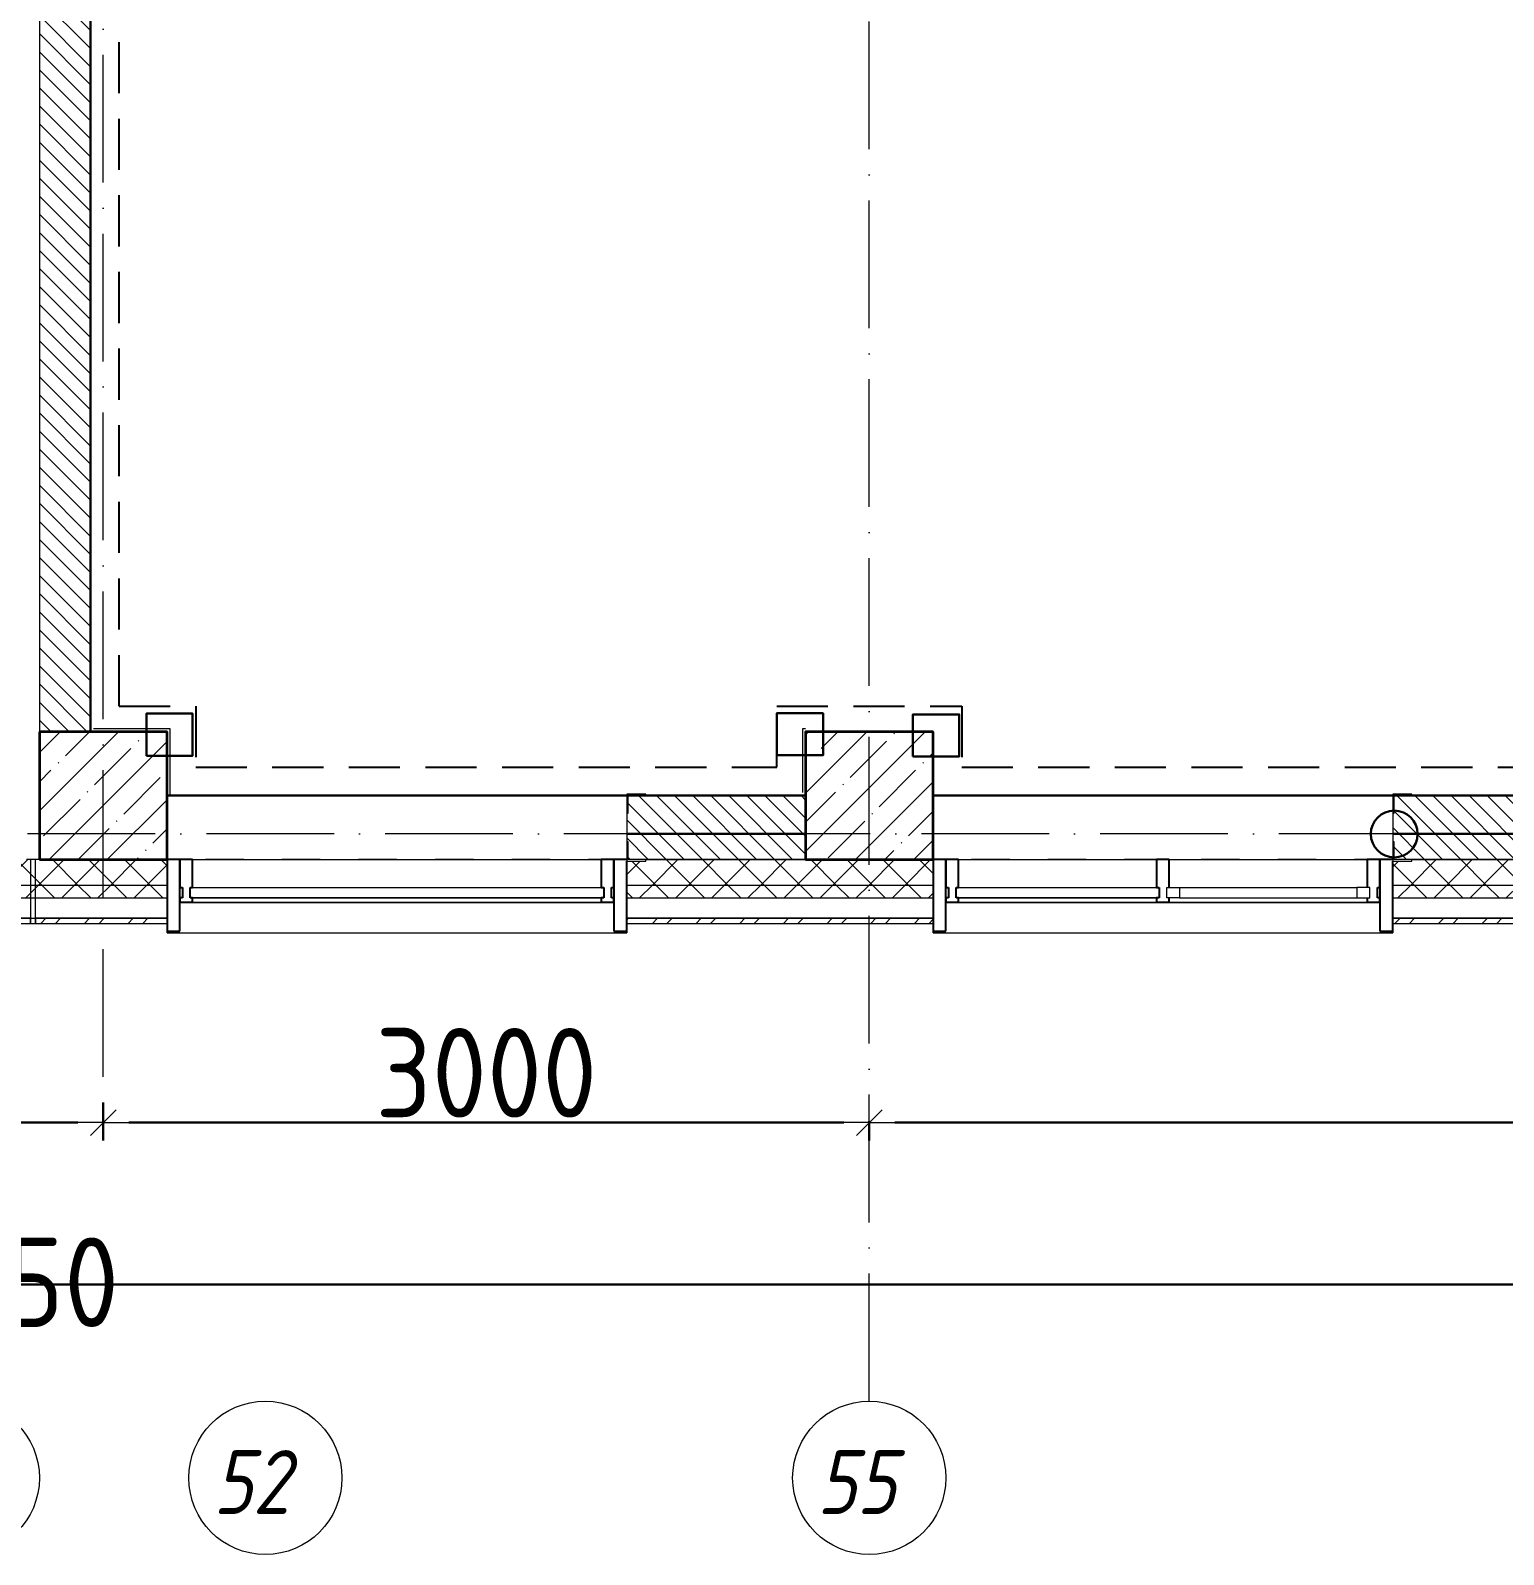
# Model space of a CAD drawing. Header units: millimetres. Extents: x -213536 to 1564669, y -45299 to 942238.
# Drawn here: x 504907 to 510676, y 422415 to 428381 of the extents above; entities that cross this region are included whole.
import ezdxf

# ---------------------------------------------------------------- set-up
doc = ezdxf.new("R2010")
doc.units = ezdxf.units.MM
for name, pattern in [('50_200_ШТРИХ_1Т_ш5_п1_п1_', [700, 500, -100, 0, -100]), ('Штрих короткий', [300, 150, -150]), ('Штриховая _2 мм - 1 мм_', [300, 200, -100])]:
    doc.linetypes.add(name, pattern=pattern)
for name, color, linetype, lineweight in [('0-1', 7, 'Continuous', 5), ('0-2', 7, 'Continuous', 9), ('2) ПГП 4м', 4, 'Continuous', 30), ('2.1) ПГП окна 2.8 м', 5, 'Continuous', 30), ('3) ЖБ 4м', 3, 'Continuous', 30), ('3.1) ЖБ окна 1.2 м', 102, 'Continuous', 30), ('4) Метл уголки', 6, 'Continuous', 30), ('5) Швы', 2, 'Continuous', 30), ('Импосты витража', 7, 'Continuous', 9), ('Импосты витража-1', 7, 'Continuous', 25), ('Каркас_Импост', 7, 'Continuous', 13), ('Несущие колонны', 7, 'Continuous', 9), ('Несущие колонны-1', 7, 'Continuous', 35), ('Обобщенные модели', 7, 'Continuous', 9), ('Общие ребра', 7, 'Continuous', 9), ('Окна', 7, 'Continuous', 9), ('Оси', 7, 'Continuous', 9), ('Оси-1', 7, 'Continuous', 20), ('Оси-2', 7, '50_200_ШТРИХ_1Т_ш5_п1_п1_', 9), ('Остекление-1', 7, 'Continuous', 9), ('Перемычка-1', 7, 'Штрих короткий', 9), ('Размеры', 7, 'Continuous', 15), ('Стены', 7, 'Continuous', 9), ('Стены-1', 7, 'Continuous', 13), ('Штриховка разреза-1', 7, 'Continuous', 9)]:
    doc.layers.add(name, color=color, linetype=linetype, lineweight=lineweight)
doc.layers.add('Каркас_Импост-2', color=7, linetype='Continuous', lineweight=9, true_color=0xaaaaaa)
doc.layers.add('СТ-1_1', color=7, linetype='Штриховая _2 мм - 1 мм_', lineweight=90, true_color=0x888888)
doc.layers.get('0-2').off()
doc.styles.add('ISOCPEUR_I_1', font='isocpeui.ttf', dxfattribs={"width": 0.85, "height": 2.5})
doc.styles.add('СПДС', font='isocpeur.ttf', dxfattribs={"width": 0.9})
doc.dimstyles.new('Размера А3', dxfattribs={"dimtxt": 200, "dimasz": 100, "dimexe": 70, "dimexo": 100, "dimgap": 20, "dimtad": 1, "dimdec": 0, "dimrnd": 10, "dimzin": 0, "dimdsep": 46, "dimtxsty": 'СПДС', "dimblk": 'ARROWHEAD_6', "dimcen": 1, "dimclrd": 256, "dimclre": 256, "dimclrt": 256, "dimazin": 0, "dimtfac": 1, "dimtdec": 0, "dimtmove": 2, "dimatfit": 3, "dimfxl": 1, "dimtolj": 1, "dimtzin": 0, "dimarcsym": 0})
pattern_1 = [(45, (0, 0), (-70.71068, 70.71068), []), (135, (0, 0), (-70.71068, -70.71068), [])]
pattern_2 = [(135, (0, 0), (-35.35534, -35.35534), [])]
pattern_3 = [(45, (0, 0), (-85.53659, 85.53659), []), (45, (57.02, 0), (-85.53659, 85.53659), [])]

# ---------------------------------------------------------------- blocks, each defined once
blk = doc.blocks.new('Ось сетки - Круг_Ø6_00__ISO-2_5_0_9K_-16731441-АИ2_03_План отделки стен 3-го этажа _Часть 2_')
at = {"layer": 'Оси-1'}
blk.add_circle((0, 0), 3, dxfattribs=at)
blk = doc.blocks.new('ARROWHEAD_6')
at = {"color": 0, "linetype": 'Continuous'}
for p, q in [((0, 0), (-1, 0)), ((-0.5, -0.5), (0.5, 0.5))]:
    blk.add_line(p, q, dxfattribs=at)
blk = doc.blocks.new('*D4735')
at = {"layer": 'Defpoints', "color": 0, "transparency": 16777216}
for p in [(505192.1, 424284.8), (504642.1, 424211.7), (505192.1, 424105.6)]:
    blk.add_point(p, dxfattribs=at)
at = {"layer": 'Размеры', "lineweight": -2, "transparency": 16777216}
for p, q in [((505192.1, 424184.8), (505192.1, 424035.6)), ((504642.1, 424111.7), (504642.1, 424035.6)), ((504742.1, 424105.6), (505092.1, 424105.6))]:
    blk.add_line(p, q, dxfattribs=at)
at = {"layer": 'Размеры', "lineweight": -2, "transparency": 16777216, "xscale": 100, "yscale": 100, "zscale": 100, "rotation": 180}
blk.add_blockref('ARROWHEAD_6', (504642.1, 424105.6), dxfattribs=at)
at = {"layer": 'Размеры', "lineweight": -2, "transparency": 16777216, "xscale": 100, "yscale": 100, "zscale": 100}
blk.add_blockref('ARROWHEAD_6', (505192.1, 424105.6), dxfattribs=at)
at = {"layer": 'Размеры', "transparency": 16777216, "insert": (504917.1, 423480.6), "char_height": 350, "width": 1.866, "attachment_point": 5, "style": 'СПДС'}
blk.add_mtext('\\A1;550', dxfattribs=at)
blk = doc.blocks.new('*D4736')
at = {"layer": 'Defpoints', "color": 0, "transparency": 16777216}
for p in [(505192.1, 424284.8), (508192.1, 424211.7), (508192.1, 424105.6)]:
    blk.add_point(p, dxfattribs=at)
at = {"layer": 'Размеры', "lineweight": -2, "transparency": 16777216}
for p, q in [((505192.1, 424184.8), (505192.1, 424035.6)), ((505292.1, 424105.6), (508092.1, 424105.6)), ((508192.1, 424111.7), (508192.1, 424035.6))]:
    blk.add_line(p, q, dxfattribs=at)
at = {"layer": 'Размеры', "lineweight": -2, "transparency": 16777216, "xscale": 100, "yscale": 100, "zscale": 100, "rotation": 180}
blk.add_blockref('ARROWHEAD_6', (505192.1, 424105.6), dxfattribs=at)
at = {"layer": 'Размеры', "lineweight": -2, "transparency": 16777216, "xscale": 100, "yscale": 100, "zscale": 100}
blk.add_blockref('ARROWHEAD_6', (508192.1, 424105.6), dxfattribs=at)
at = {"layer": 'Размеры', "transparency": 16777216, "insert": (506692.1, 424300.6), "char_height": 350, "width": 2.488, "attachment_point": 5, "style": 'СПДС'}
blk.add_mtext('\\A1;3000', dxfattribs=at)
blk = doc.blocks.new('*D4737')
at = {"layer": 'Defpoints', "color": 0, "transparency": 16777216}
for p in [(508192.1, 424211.7), (514342.1, 424211.7), (514342.1, 424105.6)]:
    blk.add_point(p, dxfattribs=at)
at = {"layer": 'Размеры', "lineweight": -2, "transparency": 16777216}
for p, q in [((508192.1, 424111.7), (508192.1, 424035.6)), ((508292.1, 424105.6), (514242.1, 424105.6)), ((514342.1, 424111.7), (514342.1, 424035.6))]:
    blk.add_line(p, q, dxfattribs=at)
at = {"layer": 'Размеры', "lineweight": -2, "transparency": 16777216, "xscale": 100, "yscale": 100, "zscale": 100, "rotation": 180}
blk.add_blockref('ARROWHEAD_6', (508192.1, 424105.6), dxfattribs=at)
at = {"layer": 'Размеры', "lineweight": -2, "transparency": 16777216, "xscale": 100, "yscale": 100, "zscale": 100}
blk.add_blockref('ARROWHEAD_6', (514342.1, 424105.6), dxfattribs=at)
at = {"layer": 'Размеры', "transparency": 16777216, "insert": (511267.1, 424300.6), "char_height": 350, "width": 2.3, "attachment_point": 5, "style": 'СПДС'}
blk.add_mtext('\\A1;6150', dxfattribs=at)
blk = doc.blocks.new('*D4743')
at = {"layer": 'Defpoints', "color": 0, "transparency": 16777216}
for p in [(430692.1, 423578.1), (534192.1, 423578.1), (534192.1, 423472.1)]:
    blk.add_point(p, dxfattribs=at)
at = {"layer": 'Размеры', "lineweight": -2, "transparency": 16777216}
for p, q in [((430692.1, 423478.1), (430692.1, 423402.1)), ((430792.1, 423472.1), (534092.1, 423472.1)), ((534192.1, 423478.1), (534192.1, 423402.1))]:
    blk.add_line(p, q, dxfattribs=at)
at = {"layer": 'Размеры', "lineweight": -2, "transparency": 16777216, "xscale": 100, "yscale": 100, "zscale": 100, "rotation": 180}
blk.add_blockref('ARROWHEAD_6', (430692.1, 423472.1), dxfattribs=at)
at = {"layer": 'Размеры', "lineweight": -2, "transparency": 16777216, "xscale": 100, "yscale": 100, "zscale": 100}
blk.add_blockref('ARROWHEAD_6', (534192.1, 423472.1), dxfattribs=at)
at = {"layer": 'Размеры', "transparency": 16777216, "insert": (482442.1, 423667.1), "char_height": 350, "width": 3.544, "attachment_point": 5, "style": 'СПДС'}
blk.add_mtext('\\A1;103500', dxfattribs=at)
blk = doc.blocks.new('BSC_Колонна _Прямоугольная - 500х500-V56-АИ2_03_План отделки стен 3-го этажа _Часть 2_')
at = {"layer": 'Несущие колонны'}
h = blk.add_hatch(dxfattribs=at)
h.set_pattern_fill('FP_64', color=256, style=0, pattern_type=2)
h.set_pattern_definition([(45, (-77500, -150), (-114.04925, 114.04925), []), (45, (-77385.95, -150), (-114.04925, 114.04925), [201.613, -40.323, 3.353, -36.97])])
h.paths.add_polyline_path([(-250, -250), (250, -250), (250, 250), (-250, 250)], flags=0)
at = {"layer": 'Несущие колонны-1'}
for p, q in [((250, 250), (-250, 250)), ((-250, 250), (-250, -250)), ((250, -250), (250, 250)), ((-250, -250), (250, -250))]:
    blk.add_line(p, q, dxfattribs=at)
blk = doc.blocks.new('BSC_Колонна _Прямоугольная - 500х500-V132-АИ2_03_План отделки стен 3-го этажа _Часть 2_')
at = {"layer": 'Несущие колонны'}
h = blk.add_hatch(dxfattribs=at)
h.set_pattern_fill('FP_122', color=256, style=0, pattern_type=2)
h.set_pattern_definition([(45, (-74500, -150), (-114.04925, 114.04925), []), (45, (-74385.95, -150), (-114.04925, 114.04925), [201.613, -40.323, 3.353, -36.97])])
h.paths.add_polyline_path([(-250, -250), (250, -250), (250, 250), (-250, 250)], flags=0)
at = {"layer": 'Несущие колонны-1'}
for p, q in [((250, 250), (-250, 250)), ((-250, 250), (-250, -250)), ((250, -250), (250, 250)), ((-250, -250), (250, -250))]:
    blk.add_line(p, q, dxfattribs=at)
blk = doc.blocks.new('Проем_Дверь_Прямоугольный - 1800х2700h_оконные проемы-25805030-АИ2_03_План отделки стен 3-го этажа _Часть 2_')
at = {"layer": 'Перемычка-1'}
for p, q in [((900, 125), (-900, 125)), ((900, -125), (-900, -125))]:
    blk.add_line(p, q, dxfattribs=at)
blk = doc.blocks.new('PNS_Панель прямоугольная2 - Нр_Стекло - 40мм-26243474-АИ2_03_План отделки стен 3-го этажа _Часть 2_')
at = {"layer": 'Каркас_Импост'}
for p, q in [((-397.5, 0), (-397.5, 40)), ((-397.5, 40), (-347.5, 40)), ((-347.5, 40), (-347.5, 0)), ((397.5, 40), (347.5, 40)), ((347.5, 40), (347.5, 0)), ((397.5, 0), (397.5, 40)), ((-347.5, 0), (-397.5, 0)), ((347.5, 0), (397.5, 0))]:
    blk.add_line(p, q, dxfattribs=at)
at = {"layer": 'Каркас_Импост-2'}
for p, q in [((-347.5, 40), (347.5, 40)), ((-347.5, 0), (347.5, 0))]:
    blk.add_line(p, q, dxfattribs=at)
blk = doc.blocks.new('Прямоугольный импост - Импост структурный с накладкой - 150мм-25647633-АИ2_03_План отделки стен 3-го этажа _Часть 2_')
at = {"layer": 'Импосты витража-1'}
for p, q in [((-25, 0), (-25, 17)), ((-25, 17), (25, 17)), ((-15, 0), (-25, 0)), ((-15, -40), (-15, 0)), ((25, 17), (25, 0)), ((-25, -150), (-25, -40)), ((-25, -40), (-15, -40)), ((25, -40), (25, -150)), ((25, -150), (-25, -150))]:
    blk.add_line(p, q, dxfattribs=at)
blk = doc.blocks.new('Прямоугольный импост - Импост структурный с накладкой - 150мм-25647642-АИ2_03_План отделки стен 3-го этажа _Часть 2_')
at = {"layer": 'Импосты витража'}
for p, q in [((27275, -100), (28050, -100)), ((27275, -267), (28050, -267))]:
    blk.add_line(p, q, dxfattribs=at)
blk = doc.blocks.new('Прямоугольный импост - Импост структурный с накладкой - 150мм-V161-АИ2_03_План отделки стен 3-го этажа _Часть 2_')
at = {"layer": 'Импосты витража-1'}
for p, q in [((-25, 0), (-25, 17)), ((-25, 17), (25, 17)), ((25, 0), (15, 0)), ((15, 0), (15, -40)), ((25, 17), (25, 0)), ((-25, -150), (-25, -40)), ((15, -40), (25, -40)), ((25, -40), (25, -150)), ((25, -150), (-25, -150))]:
    blk.add_line(p, q, dxfattribs=at)
blk = doc.blocks.new('PNS_Панель прямоугольная1 - Нр_Стекло - 40мм-25259299-АИ2_03_План отделки стен 3-го этажа _Часть 2_')
at = {"layer": 'Остекление-1'}
for p, q in [((-387.5, 40), (387.5, 40)), ((-397.5, 0), (397.5, 0)), ((387.5, 0), (-387.5, 0))]:
    blk.add_line(p, q, dxfattribs=at)
blk = doc.blocks.new('Прямоугольный импост - Импост структурный с накладкой - 150мм-25647644-АИ2_03_План отделки стен 3-го этажа _Часть 2_')
at = {"layer": 'Импосты витража-1'}
for p, q in [((-25, 0), (-25, 17)), ((-25, 17), (25, 17)), ((-15, 0), (-25, 0)), ((-15, -40), (-15, 0)), ((25, 0), (15, 0)), ((15, 0), (15, -40)), ((25, 17), (25, 0)), ((-25, -150), (-25, -40)), ((-25, -40), (-15, -40)), ((15, -40), (25, -40)), ((25, -40), (25, -150)), ((25, -150), (-25, -150))]:
    blk.add_line(p, q, dxfattribs=at)
blk = doc.blocks.new('PNS_Панель прямоугольная1 - Нр_Стекло - 40мм-25293744-АИ2_03_План отделки стен 3-го этажа _Часть 2_')
at = {"layer": 'Остекление-1'}
for p, q in [((-800, 40), (800, 40)), ((-810, 0), (810, 0)), ((800, 0), (-800, 0))]:
    blk.add_line(p, q, dxfattribs=at)
blk = doc.blocks.new('Прямоугольный импост - Импост структурный с накладкой - 150мм-25651488-АИ2_03_План отделки стен 3-го этажа _Часть 2_')
at = {"layer": 'Импосты витража'}
for p, q in [((41650, -100), (43250, -100)), ((41650, -267), (43250, -267))]:
    blk.add_line(p, q, dxfattribs=at)
blk = doc.blocks.new('Прямоугольный импост - Импост структурный с накладкой - 150мм-25651501-АИ2_03_План отделки стен 3-го этажа _Часть 2_')
at = {"layer": 'Импосты витража-1'}
for p, q in [((-25, 0), (-25, 17)), ((-25, 17), (25, 17)), ((-15, 0), (-25, 0)), ((-15, -40), (-15, 0)), ((25, 0), (15, 0)), ((15, 0), (15, -40)), ((25, 17), (25, 0)), ((-25, -150), (-25, -40)), ((-25, -40), (-15, -40)), ((15, -40), (25, -40)), ((25, -40), (25, -150)), ((25, -150), (-25, -150))]:
    blk.add_line(p, q, dxfattribs=at)
blk = doc.blocks.new('Прямоугольный импост - Откос НВФ_50х280 мм-25995271-АИ2_03_План отделки стен 3-го этажа _Часть 2_')
at = {"layer": 'Импосты витража-1'}
for p, q in [((-50, 130), (0, 130)), ((-50, -150), (-50, 130)), ((0, 130), (0, -144)), ((0, -150), (-50, -150))]:
    blk.add_line(p, q, dxfattribs=at)
blk = doc.blocks.new('Прямоугольный импост - Откос НВФ_50х280 мм-V168-АИ2_03_План отделки стен 3-го этажа _Часть 2_')
at = {"layer": 'Импосты витража-1'}
for p, q in [((0, 130), (-50, 130)), ((-50, 130), (-50, -150)), ((0, -150), (0, 130)), ((-50, -150), (0, -150))]:
    blk.add_line(p, q, dxfattribs=at)
blk = doc.blocks.new('Прямоугольный импост - Откос НВФ_50х280 мм-V169-АИ2_03_План отделки стен 3-го этажа _Часть 2_')
at = {"layer": 'Импосты витража-1'}
for p, q in [((-50, 130), (0, 130)), ((-50, -150), (-50, 130)), ((0, 130), (0, -144)), ((0, -150), (-50, -150))]:
    blk.add_line(p, q, dxfattribs=at)
blk = doc.blocks.new('Прямоугольный импост - Откос НВФ_50х280 мм-V170-АИ2_03_План отделки стен 3-го этажа _Часть 2_')
at = {"layer": 'Импосты витража-1'}
for p, q in [((0, 130), (-50, 130)), ((-50, 130), (-50, -150)), ((0, -150), (0, 130)), ((-50, -150), (0, -150))]:
    blk.add_line(p, q, dxfattribs=at)
blk = doc.blocks.new('Фахверк_СКБ_Уголок - 250_2700-27497298-АИ2_03_План отделки стен 3-го этажа _Часть 2_')
at = {"layer": 'Обобщенные модели'}
for p, q in [((200, 181), (125, 181)), ((125, 181), (125, 106)), ((200, 175), (200, 181)), ((131, 106), (131, 175)), ((131, 175), (200, 175)), ((125, 106), (131, 106)), ((131, -6), (125, -6)), ((125, -6), (125, -81)), ((131, -75), (131, -6)), ((125, -81), (200, -81)), ((200, -75), (131, -75)), ((200, -81), (200, -75))]:
    blk.add_line(p, q, dxfattribs=at)
blk = doc.blocks.new('Отлив_СКБ - Отлив витража_120_НВФ-31885687-АИ2_03_План отделки стен 3-го этажа _Часть 2_')
at = {"layer": 'Окна'}
for p, q in [((1750, -2), (50, -2)), ((0, -120), (0, -113)), ((1800, -113), (1800, -120)), ((0, -120), (1800, -120))]:
    blk.add_line(p, q, dxfattribs=at)
blk = doc.blocks.new('Стены 8 - Стены 4-31196234-АИ2_03_План отделки стен 3-го этажа _Часть 2_')
at = {"layer": 'Стены-1'}
for p, q in [((-1798.5, 41030.2), (-1798.5, 41010.2)), ((-1548.5, 41030.2), (-1798.5, 41030.2)), ((-1798.5, 41010.2), (-1548.5, 41010.2)), ((-1548.5, 41010.2), (-1548.5, 41030.2))]:
    blk.add_line(p, q, dxfattribs=at)
blk = doc.blocks.new('0125-Р-ОО-Ш2-АР-о_23_10_2024_rvt-1-АИ2_03_План отделки стен 3-го этажа _Часть 2_')
at = {"layer": 'Штриховка разреза-1'}
h = blk.add_hatch(dxfattribs=at)
h.set_pattern_fill('FP_1', color=256, style=0, pattern_type=2)
h.set_pattern_definition(pattern_2)
h.paths.add_polyline_path([(74450, 400), (74450, 7400), (74250, 7400), (74250, 400)], flags=0)
h = blk.add_hatch(dxfattribs=at)
h.set_pattern_fill('FP_1', color=256, style=0, pattern_type=2)
h.set_pattern_definition(pattern_2)
h.paths.add_polyline_path([(77250, -100), (77250, 150), (76556, 150), (76556, 81), (76550, 81), (76550, -31), (76556, -31), (76556, -100), (77025.1, -100)], flags=0)
h = blk.add_hatch(dxfattribs=at)
h.set_pattern_fill('FP_1', color=256, style=0, pattern_type=2)
h.set_pattern_definition(pattern_2)
h.paths.add_polyline_path([(82617.1, -100), (83250, -100), (83250, 150), (82556, 150), (82556, 81), (82550, 81), (82550, -31), (82556, -31), (82556, -100)], flags=0)
h.paths.add_polyline_path([(79821.1, -100), (80744, -100), (80744, -31), (80750, -31), (80750, 81), (80744, 81), (80744, 150), (79556, 150), (79556, 81), (79550, 81), (79550, -31), (79556, -31), (79556, -100), (79625, -100)], flags=0)
h = blk.add_hatch(dxfattribs=at)
h.set_pattern_fill('FP_81', color=256, style=0, pattern_type=2)
h.set_pattern_definition(pattern_1)
h.paths.add_polyline_path([(102188.9, -200), (103600, -200), (103600, -100), (94575, -100), (94575, -106), (94500, -106), (94500, -200), (98460.9, -200)], flags=0)
h.paths.add_polyline_path([(91850, -200), (92700, -200), (92700, -106), (92625, -106), (92625, -100), (84750, -100), (84750, -200), (91350, -200)], flags=0)
h.paths.add_polyline_path([(83549.1, -200), (83750, -200), (83750, -100), (82625, -100), (82625, -106), (82550, -106), (82550, -200), (82617.1, -200)], flags=0)
h.paths.add_polyline_path([(80675, -200), (80750, -200), (80750, -106), (80675, -106), (80675, -100), (79625, -100), (79625, -106), (79550, -106), (79550, -200), (79821.1, -200)], flags=0)
h.paths.add_polyline_path([(77750, -200), (77750, -100), (76625, -100), (76625, -106), (76550, -106), (76550, -200), (77250, -200)], flags=0)
h.paths.add_polyline_path([(73425, -200), (74750, -200), (74750, -100), (73425, -100), (73425, -106), (73350, -106), (73350, -200), (73356, -200)], flags=0)
h.paths.add_polyline_path([(70350, -200), (71550, -200), (71550, -106), (71475, -106), (71475, -100), (70425, -100), (70425, -106), (70350, -106)], flags=0)
h.paths.add_polyline_path([(67356, -200), (68550, -200), (68550, -100), (67425, -100), (67425, -106), (67350, -106), (67350, -200)], flags=0)
h.paths.add_polyline_path([(64909.2, -200), (65550, -200), (65550, -106), (65475, -106), (65475, -100), (64425, -100), (64425, -106), (64350, -106), (64350, -200)], flags=0)
h.paths.add_polyline_path([(62200, -200), (62550, -200), (62550, -106), (62475, -106), (62475, -100), (61425, -100), (61425, -106), (61350, -106), (61350, -200), (62113.2, -200)], flags=0)
h.paths.add_polyline_path([(59550, -200), (59550, -106), (59475, -106), (59475, -100), (58425, -100), (58425, -106), (58350, -106), (58350, -200), (59317.3, -200)], flags=0)
h.paths.add_polyline_path([(56521.3, -200), (56550, -200), (56550, -106), (56475, -106), (56475, -100), (55425, -100), (55425, -106), (55350, -106), (55350, -200), (55589.3, -200)], flags=0)
h.paths.add_polyline_path([(52350, -200), (53550, -200), (53550, -106), (53475, -106), (53475, -100), (52425, -100), (52425, -106), (52350, -106)], flags=0)
h.paths.add_polyline_path([(47475, -200), (47550, -200), (47550, -106), (47475, -106), (47475, -100), (46425, -100), (46425, -106), (46350, -106), (46350, -200), (47201.4, -200)], flags=0)
h.paths.add_polyline_path([(44405.4, -200), (44550, -200), (44550, -106), (44475, -106), (44475, -100), (43425, -100), (43425, -106), (43350, -106), (43350, -200), (43473.4, -200)], flags=0)
h.paths.add_polyline_path([(41550, -200), (41550, -106), (41475, -105.4), (41475, -100), (40150, -100), (40150, -200), (41544, -200)], flags=0)
h.paths.add_polyline_path([(38350, -200), (38350, -106), (38275, -106), (38275, -100), (37150, -100), (37150, -200), (37881.4, -200)], flags=0)
h.paths.add_polyline_path([(34153.5, -200), (35350, -200), (35350, -106), (35275, -106), (35275, -100), (34225, -100), (34225, -106), (34150, -106), (34150, -200)], flags=0)
h.paths.add_polyline_path([(32275, -200), (32350, -200), (32350, -106), (32275, -106), (32275, -100), (31150, -100), (31150, -200), (31650, -200)], flags=0)
h.paths.add_polyline_path([(28650, -200), (29350, -200), (29350, -106), (29275, -106), (29275, -100), (28150, -100), (28150, -200), (28561.5, -200)], flags=0)
h.paths.add_polyline_path([(25299.5, -200), (26350, -200), (26350, -106), (26275, -106), (26275, -100), (25225, -100), (25225, -106), (25150, -106), (25150, -200), (25225, -200)], flags=0)
h.paths.add_polyline_path([(17350, -200), (17350, -106), (17275, -106), (17275, -100), (16225, -100), (16225, -106), (16150, -106), (16150, -200), (17250, -200)], flags=0)
h.paths.add_polyline_path([(15150, -200), (15150, -106), (15075, -106), (15075, -100), (9825, -100), (9825, -106), (9750, -106), (9750, -200), (14581.6, -200)], flags=0)
h.paths.add_polyline_path([(8057.7, -200), (8750, -200), (8750, -106), (8675, -106), (8675, -100), (-100, -100), (-100, -200), (7125.7, -200)], flags=0)
h = blk.add_hatch(dxfattribs=at)
h.set_pattern_fill('FP_81', color=256, style=0, pattern_type=2)
h.set_pattern_definition(pattern_1)
h.paths.add_polyline_path([(103120.9, -250), (103700, -250), (103700, -200), (94500, -200), (94500, -250), (102188.9, -250)], flags=0)
h.paths.add_polyline_path([(92700, -250), (92700, -200), (84750, -200), (84750, -250), (91937, -250)], flags=0)
h.paths.add_polyline_path([(83549.1, -250), (83750, -250), (83750, -200), (82550, -200), (82550, -250), (82617.1, -250)], flags=0)
h.paths.add_polyline_path([(79821.1, -250), (80750, -250), (80750, -200), (79550, -200), (79550, -250)], flags=0)
h.paths.add_polyline_path([(77750, -250), (77750, -200), (76550, -200), (76550, -250), (77025.1, -250)], flags=0)
h.paths.add_polyline_path([(74229.1, -250), (74750, -250), (74750, -200), (73350, -200), (73350, -250)], flags=0)
h.paths.add_polyline_path([(70501.2, -250), (71550, -250), (71550, -200), (70350, -200), (70350, -250)], flags=0)
h.paths.add_polyline_path([(68550, -250), (68550, -200), (67350, -200), (67350, -250), (67705.2, -250)], flags=0)
h.paths.add_polyline_path([(64909.2, -250), (65550, -250), (65550, -200), (64350, -200), (64350, -250)], flags=0)
h.paths.add_polyline_path([(62550, -250), (62550, -200), (61350, -200), (61350, -250), (62113.2, -250)], flags=0)
h.paths.add_polyline_path([(59317.3, -250), (59550, -250), (59550, -200), (58350, -200), (58350, -250)], flags=0)
h.paths.add_polyline_path([(56521.3, -250), (56550, -250), (56550, -200), (55350, -200), (55350, -250), (55589.3, -250)], flags=0)
h.paths.add_polyline_path([(53550, -250), (53550, -200), (52350, -200), (52350, -250), (52793.3, -250)], flags=0)
h.paths.add_polyline_path([(46735.4, -250), (47550, -250), (47550, -200), (46350, -200), (46350, -250)], flags=0)
h.paths.add_polyline_path([(44550, -250), (44550, -200), (43350, -200), (43350, -250), (44405.4, -250)], flags=0)
h.paths.add_polyline_path([(41550, -250), (41550, -200), (40150, -200), (40150, -250), (40677.4, -250)], flags=0)
h.paths.add_polyline_path([(37881.4, -250), (38350, -250), (38350, -200), (37150, -200), (37150, -250), (37415.4, -250)], flags=0)
h.paths.add_polyline_path([(35085.5, -250), (35350, -250), (35350, -200), (34150, -200), (34150, -250), (34153.5, -250)], flags=0)
h.paths.add_polyline_path([(32350, -250), (32350, -200), (31150, -200), (31150, -250), (31357.5, -250)], flags=0)
h.paths.add_polyline_path([(28561.5, -250), (29350, -250), (29350, -200), (28150, -200), (28150, -250)], flags=0)
h.paths.add_polyline_path([(25765.5, -250), (26350, -250), (26350, -200), (25150, -200), (25150, -250), (25299.5, -250)], flags=0)
h.paths.add_polyline_path([(17350, -250), (17350, -200), (16150, -200), (16150, -250), (16445.6, -250)], flags=0)
h.paths.add_polyline_path([(14581.6, -250), (15150, -250), (15150, -200), (9750, -200), (9750, -250), (12717.6, -250)], flags=0)
h.paths.add_polyline_path([(8057.7, -250), (8750, -250), (8750, -200), (-200, -200), (-200, -250), (7125.7, -250)], flags=0)
h = blk.add_hatch(dxfattribs=at)
h.set_pattern_fill('FP_80', color=256, style=0, pattern_type=2)
h.set_pattern_definition(pattern_3)
h.paths.add_polyline_path([(74215, -350), (74215, -330), (73351, -330), (73351, -350)], flags=0)
h.paths.add_polyline_path([(71550, -350), (71550, -330), (70350, -330), (70350, -350), (71433.2, -350)], flags=0)
h.paths.add_polyline_path([(68550, -350), (68550, -330), (67350, -330), (67350, -350), (67705.2, -350)], flags=0)
h.paths.add_polyline_path([(65550, -350), (65550, -330), (64351, -330), (64351, -350), (64909.2, -350)], flags=0)
h.paths.add_polyline_path([(62550, -350), (62550, -330), (61350, -330), (61350, -350), (62113.2, -350)], flags=0)
h.paths.add_polyline_path([(59550, -350), (59550, -330), (58351, -330), (58351, -350), (59317.3, -350)], flags=0)
h.paths.add_polyline_path([(56521.3, -350), (56550, -350), (56550, -330), (55350, -330), (55350, -350), (55589.3, -350)], flags=0)
h.paths.add_polyline_path([(53550, -350), (53550, -330), (52350, -330), (52350, -350), (52793.3, -350)], flags=0)
h.paths.add_polyline_path([(47201.4, -350), (47550, -350), (47550, -330), (46350, -330), (46350, -350), (46735.4, -350)], flags=0)
h.paths.add_polyline_path([(44405.4, -350), (44550, -350), (44550, -330), (43350, -330), (43350, -350), (43473.4, -350)], flags=0)
h.paths.add_polyline_path([(40685, -350), (41550, -350), (41550, -330), (40685, -330)], flags=0)
h = blk.add_hatch(dxfattribs=at)
h.set_pattern_fill('FP_80', color=256, style=0, pattern_type=2)
h.set_pattern_definition(pattern_3)
h.paths.add_polyline_path([(103830, -350), (103830, -330), (94500, -330), (94500, -350), (103120.9, -350)], flags=0)
h.paths.add_polyline_path([(92700, -350), (92700, -330), (84750, -330), (84750, -350), (91937, -350)], flags=0)
h.paths.add_polyline_path([(83549.1, -350), (83750, -350), (83750, -330), (82550, -330), (82550, -350), (82617.1, -350)], flags=0)
h.paths.add_polyline_path([(80750, -350), (80750, -330), (79551, -330), (79551, -350), (79821.1, -350)], flags=0)
h.paths.add_polyline_path([(77025.1, -350), (77750, -350), (77750, -330), (76550, -330), (76550, -350)], flags=0)
h.paths.add_polyline_path([(74235, -350), (74750, -350), (74750, -330), (74235, -330)], flags=0)
at = {"layer": 'Общие ребра'}
for p, q in [((73350, -200), (74750, -200)), ((76550, -200), (77750, -200)), ((79550, -200), (80750, -200)), ((73350, -250), (74750, -250)), ((76550, -250), (77750, -250)), ((79550, -250), (80750, -250))]:
    blk.add_line(p, q, dxfattribs=at)
at = {"layer": 'Стены'}
for p, q in [((74762, 150), (76550, 150)), ((77750, 150), (79550, 150))]:
    blk.add_line(p, q, dxfattribs=at)
at = {"layer": 'Стены-1'}
for p, q in [((74250, 7400), (74250, 400)), ((74450, 400), (74450, 7400)), ((77250, 150), (76625, 150)), ((80675, 150), (79625, 150)), ((76550, 81), (76550, -31)), ((79550, 81), (79550, -31)), ((74250, -100), (74200, -100)), ((74750, -330), (74750, -100)), ((76550, -106), (76550, -330)), ((77250, -100), (76625, -100)), ((76625, -100), (77250, -100)), ((77750, -330), (77750, -100)), ((79550, -106), (79550, -330)), ((80675, -100), (79625, -100)), ((79625, -100), (80675, -100)), ((73350, -330), (74750, -330)), ((74215, -330), (73351, -330)), ((73351, -350), (74215, -350)), ((74215, -350), (74215, -330)), ((74750, -330), (74235, -330)), ((74235, -330), (74235, -350)), ((74235, -350), (74750, -350)), ((74750, -350), (74750, -330)), ((76550, -330), (77750, -330)), ((77750, -330), (76550, -330)), ((76550, -330), (76550, -350)), ((76550, -350), (77750, -350)), ((77750, -350), (77750, -330)), ((79550, -330), (80750, -330)), ((80750, -330), (79551, -330)), ((79551, -330), (79551, -350)), ((79551, -350), (80750, -350))]:
    blk.add_line(p, q, dxfattribs=at)
at = {"layer": '0-2'}
for name, p in [('BSC_Колонна _Прямоугольная - 500х500-V132-АИ2_03_План отделки стен 3-го этажа _Часть 2_', (74500, 150)), ('BSC_Колонна _Прямоугольная - 500х500-V56-АИ2_03_План отделки стен 3-го этажа _Часть 2_', (77500, 150)), ('Проем_Дверь_Прямоугольный - 1800х2700h_оконные проемы-25805030-АИ2_03_План отделки стен 3-го этажа _Часть 2_', (75650, 25)), ('Фахверк_СКБ_Уголок - 250_2700-27497298-АИ2_03_План отделки стен 3-го этажа _Часть 2_', (76425, -25)), ('Проем_Дверь_Прямоугольный - 1800х2700h_оконные проемы-25805030-АИ2_03_План отделки стен 3-го этажа _Часть 2_', (78650, 25)), ('Фахверк_СКБ_Уголок - 250_2700-27497298-АИ2_03_План отделки стен 3-го этажа _Часть 2_', (79425, -25)), ('Прямоугольный импост - Импост структурный с накладкой - 150мм-25651488-АИ2_03_План отделки стен 3-го этажа _Часть 2_', (33200, 0)), ('Прямоугольный импост - Импост структурный с накладкой - 150мм-25647642-АИ2_03_План отделки стен 3-го этажа _Часть 2_', (50575, 0)), ('Прямоугольный импост - Импост структурный с накладкой - 150мм-25647642-АИ2_03_План отделки стен 3-го этажа _Часть 2_', (51400, 0)), ('PNS_Панель прямоугольная1 - Нр_Стекло - 40мм-25293744-АИ2_03_План отделки стен 3-го этажа _Часть 2_', (75650, -250)), ('PNS_Панель прямоугольная1 - Нр_Стекло - 40мм-25259299-АИ2_03_План отделки стен 3-го этажа _Часть 2_', (78237.5, -250)), ('PNS_Панель прямоугольная2 - Нр_Стекло - 40мм-26243474-АИ2_03_План отделки стен 3-го этажа _Часть 2_', (79062.5, -250)), ('Отлив_СКБ - Отлив витража_120_НВФ-31885687-АИ2_03_План отделки стен 3-го этажа _Часть 2_', (74750, -267)), ('Отлив_СКБ - Отлив витража_120_НВФ-31885687-АИ2_03_План отделки стен 3-го этажа _Часть 2_', (77750, -267))]:
    blk.add_blockref(name, p, dxfattribs=at)
for name, p, rotation in [('Стены 8 - Стены 4-31196234-АИ2_03_План отделки стен 3-го этажа _Часть 2_', (115245.2, 1448.5), 89.9999999999999), ('Прямоугольный импост - Откос НВФ_50х280 мм-V168-АИ2_03_План отделки стен 3-го этажа _Часть 2_', (74750, -250), 180), ('Прямоугольный импост - Откос НВФ_50х280 мм-V170-АИ2_03_План отделки стен 3-го этажа _Часть 2_', (77750, -250), 180)]:
    blk.add_blockref(name, p, dxfattribs=dict(at, rotation=rotation))
at = {"layer": '0-2', "extrusion": (0, 0, -1), "rotation": 180}
for name, p in [('Прямоугольный импост - Импост структурный с накладкой - 150мм-25651501-АИ2_03_План отделки стен 3-го этажа _Часть 2_', (-74825, -250)), ('Прямоугольный импост - Импост структурный с накладкой - 150мм-25651501-АИ2_03_План отделки стен 3-го этажа _Часть 2_', (-76475, -250)), ('Прямоугольный импост - Откос НВФ_50х280 мм-25995271-АИ2_03_План отделки стен 3-го этажа _Часть 2_', (-76550, -250)), ('Прямоугольный импост - Импост структурный с накладкой - 150мм-25647644-АИ2_03_План отделки стен 3-го этажа _Часть 2_', (-77825, -250)), ('Прямоугольный импост - Импост структурный с накладкой - 150мм-25647633-АИ2_03_План отделки стен 3-го этажа _Часть 2_', (-78650, -250)), ('Прямоугольный импост - Импост структурный с накладкой - 150мм-V161-АИ2_03_План отделки стен 3-го этажа _Часть 2_', (-79475, -250)), ('Прямоугольный импост - Откос НВФ_50х280 мм-V169-АИ2_03_План отделки стен 3-го этажа _Часть 2_', (-79550, -250))]:
    blk.add_blockref(name, p, dxfattribs=at)
blk = doc.blocks.new('3этНиз')
at = {"layer": 'СТ-1_1', "lineweight": 25}
for p, q in [((505254.1, 425735.4), (505254.1, 432535.4)), ((505254.1, 425735.4), (505554.1, 425735.4)), ((505554.1, 425735.4), (505554.1, 425497.4)), ((507830.1, 425497.4), (507830.1, 425735.4)), ((507830.1, 425735.4), (508554.1, 425735.4)), ((508554.1, 425735.4), (508554.1, 425497.4)), ((505554.1, 425497.4), (507830.1, 425497.4)), ((508554.1, 425497.4), (513830.1, 425497.4))]:
    blk.add_line(p, q, dxfattribs=at)
at = {"layer": 'Стены-1'}
for p, q in [((505454.1, 425647.4), (505154.1, 425647.4)), ((505454.1, 425385.4), (505454.1, 425647.4)), ((507930.1, 425647.4), (507930.1, 425397.4)), ((507942.1, 425647.4), (507930.1, 425647.4)), ((505442.1, 425385.4), (505454.1, 425385.4))]:
    blk.add_line(p, q, dxfattribs=at)
at = {"layer": '0-1'}
blk.add_blockref('0125-Р-ОО-Ш2-АР-о_23_10_2024_rvt-1-АИ2_03_План отделки стен 3-го этажа _Часть 2_', (430692.1, 425235.4), dxfattribs=at)
blk = doc.blocks.new('Ось 3 этаж')
at = {"layer": 'Оси-2'}
for p, q in [((508192.1, 423014.8), (508192.1, 439485.4)), ((505192.1, 424284.8), (505192.1, 436700.1)), ((536900.4, 425235.4), (428373.3, 425235.4))]:
    blk.add_line(p, q, dxfattribs=at)
at = {"layer": 'Оси-1', "xscale": 99.99999999999993, "yscale": 99.99999999999993, "zscale": 99.99999999999993}
for p in [(504642.1, 422714.8), (505827.1, 422714.8), (508192.1, 422714.8)]:
    blk.add_blockref('Ось сетки - Круг_Ø6_00__ISO-2_5_0_9K_-16731441-АИ2_03_План отделки стен 3-го этажа _Часть 2_', p, dxfattribs=at)
at = {"layer": 'Оси', "char_height": 250, "width": 404.05, "attachment_point": 1, "style": 'ISOCPEUR_I_1'}
for s, insert in [('52', (505622.2, 422823.5)), ('55', (507987.2, 422823.5))]:
    blk.add_mtext(s, dxfattribs=dict(at, insert=insert))
at = {"layer": 'Размеры'}
for base, p1, p2, picture, middle in [((508192.1, 424105.6), (505192.1, 424284.8), (508192.1, 424211.7), '*D4736', (506692.1, 424300.6)), ((514342.1, 424105.6), (508192.1, 424211.7), (514342.1, 424211.7), '*D4737', (511267.1, 424300.6)), ((505192.1, 424105.6), (504642.1, 424211.7), (505192.1, 424284.8), '*D4735', (504917.1, 423480.6)), ((534192.1, 423472.1), (430692.1, 423578.1), (534192.1, 423578.1), '*D4743', (482442.1, 423667.1))]:
    dim = blk.add_linear_dim(base=base, p1=p1, p2=p2, dimstyle='Размера А3', override={"dimtxt": 350}, dxfattribs=at)
    dim.commit()
    dim.dimension.update_dxf_attribs({"geometry": picture, "text_midpoint": middle})

msp = doc.modelspace()

# ---------------------------------------------------------------- linework, layer by layer
at = {"layer": '2) ПГП 4м'}
msp.add_lwpolyline([(505142.1, 425635.4), (505142.1, 432635.4)], dxfattribs=at)
at = {"layer": '2.1) ПГП окна 2.8 м'}
for points in [[(507242.1, 425235.4), (507942.1, 425235.4)], [(510242.1, 425235.4), (511442.1, 425235.4)]]:
    msp.add_lwpolyline(points, dxfattribs=at)
at = {"layer": '3) ЖБ 4м'}
for points in [[(505142.1, 425635.4), (505442.1, 425635.4), (505442.1, 425135.4)], [(507942.1, 425385.4), (507942.1, 425635.4), (508442.1, 425635.4), (508442.1, 425385.4)]]:
    msp.add_lwpolyline(points, dxfattribs=at)
at = {"layer": '3.1) ЖБ окна 1.2 м'}
for points in [[(505442.1, 425385.4), (507942.1, 425385.4)], [(508442.1, 425385.4), (510248.1, 425385.4), (511442.1, 425385.4)]]:
    msp.add_lwpolyline(points, dxfattribs=at)
at = {"layer": '4) Метл уголки'}
for points in [[(505361, 425541.7), (505542.3, 425541.7), (505542.3, 425706.4), (505361, 425706.4)], [(507830.1, 425543.5), (508011.4, 425543.5), (508011.4, 425708.2), (507830.1, 425708.2)], [(508363.1, 425538.9), (508544.4, 425538.9), (508544.4, 425703.6), (508363.1, 425703.6)]]:
    msp.add_lwpolyline(points, close=True, dxfattribs=at)
at = {"layer": '5) Швы'}
msp.add_circle((510248.1, 425235.4), 91.6, dxfattribs=at)

# ---------------------------------------------------------------- block references
at = {"color": 5, "lineweight": 30}
msp.add_blockref('Ось 3 этаж', (0, 0), dxfattribs=at)
at = {"layer": '3) ЖБ 4м'}
msp.add_blockref('3этНиз', (0, 0), dxfattribs=at)

doc.saveas('drawing.dxf')
